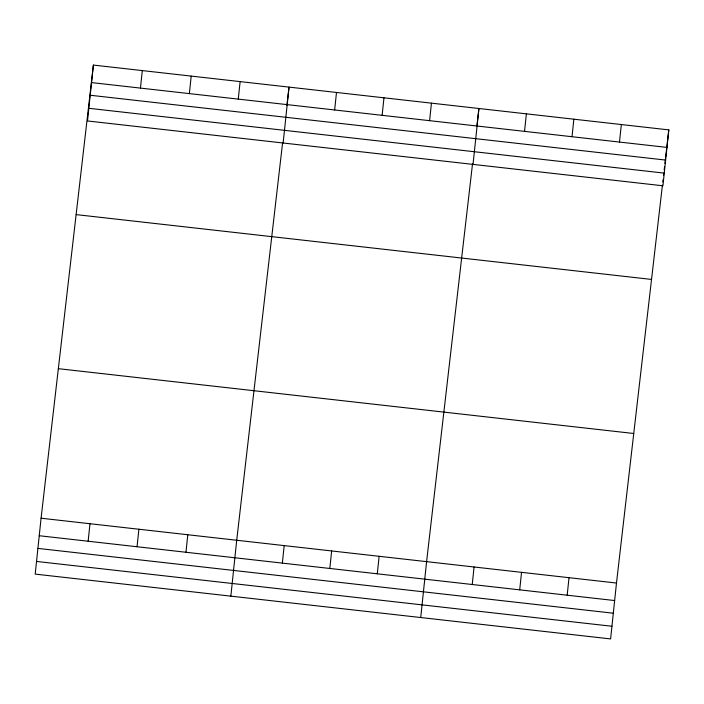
<?xml version="1.0" encoding="UTF-8"?>
<svg xmlns="http://www.w3.org/2000/svg" width="704" height="704" viewBox="0 0 704 704"><rect width="100%" height="100%" fill="white"/><g stroke="black" fill="none" stroke-linecap="round" stroke-linejoin="round"><path stroke-width="1.06" d="M93.386 65.076L87.516 120.965L662.922 185.786L668.8 129.888L93.386 65.076L41.078 518.214L35.2 574.112L610.614 638.924L616.484 583.035L662.42 185.152M88.141 541.235L89.989 523.723M140.457 88.097L142.296 70.585M137.051 546.753L138.899 529.232M189.367 93.606L191.206 76.094M185.962 552.262L187.801 534.75M238.278 99.114L240.117 81.602M230.842 596.147L236.711 540.258L282.647 142.375M283.149 143L289.027 87.111L286.898 105.53M282.348 563.112L284.187 545.6M334.655 109.974L336.494 92.462M329.815 568.462L331.654 550.95M382.131 115.324L383.97 97.803M377.291 573.813L379.13 556.301M429.598 120.666L431.438 103.154M420.728 617.54L426.598 561.642L472.534 163.768M473.035 164.393L478.914 108.504L476.916 125.84M472.234 584.505L474.074 566.993M524.542 131.366L526.381 113.846M519.702 589.855L521.541 572.343M572.018 136.708L573.857 119.196M567.178 595.206L569.017 577.685M619.485 142.058L621.324 124.546M662.798 181.905L663.045 179.74M663.546 175.402L663.793 173.237M664.171 169.99L664.55 166.734M664.919 163.486L665.421 159.148M665.676 156.983L668.8 129.888M91.546 82.588L666.961 147.409M90.218 95.251L665.632 160.072M88.845 108.302L664.259 173.122M76.12 214.606L651.534 279.426M58.335 368.676L633.75 433.497M41.078 518.214L616.484 583.035M39.23 535.726L614.645 600.547M37.902 548.398L613.316 613.21M36.529 561.44L611.943 626.261"/></g></svg>
